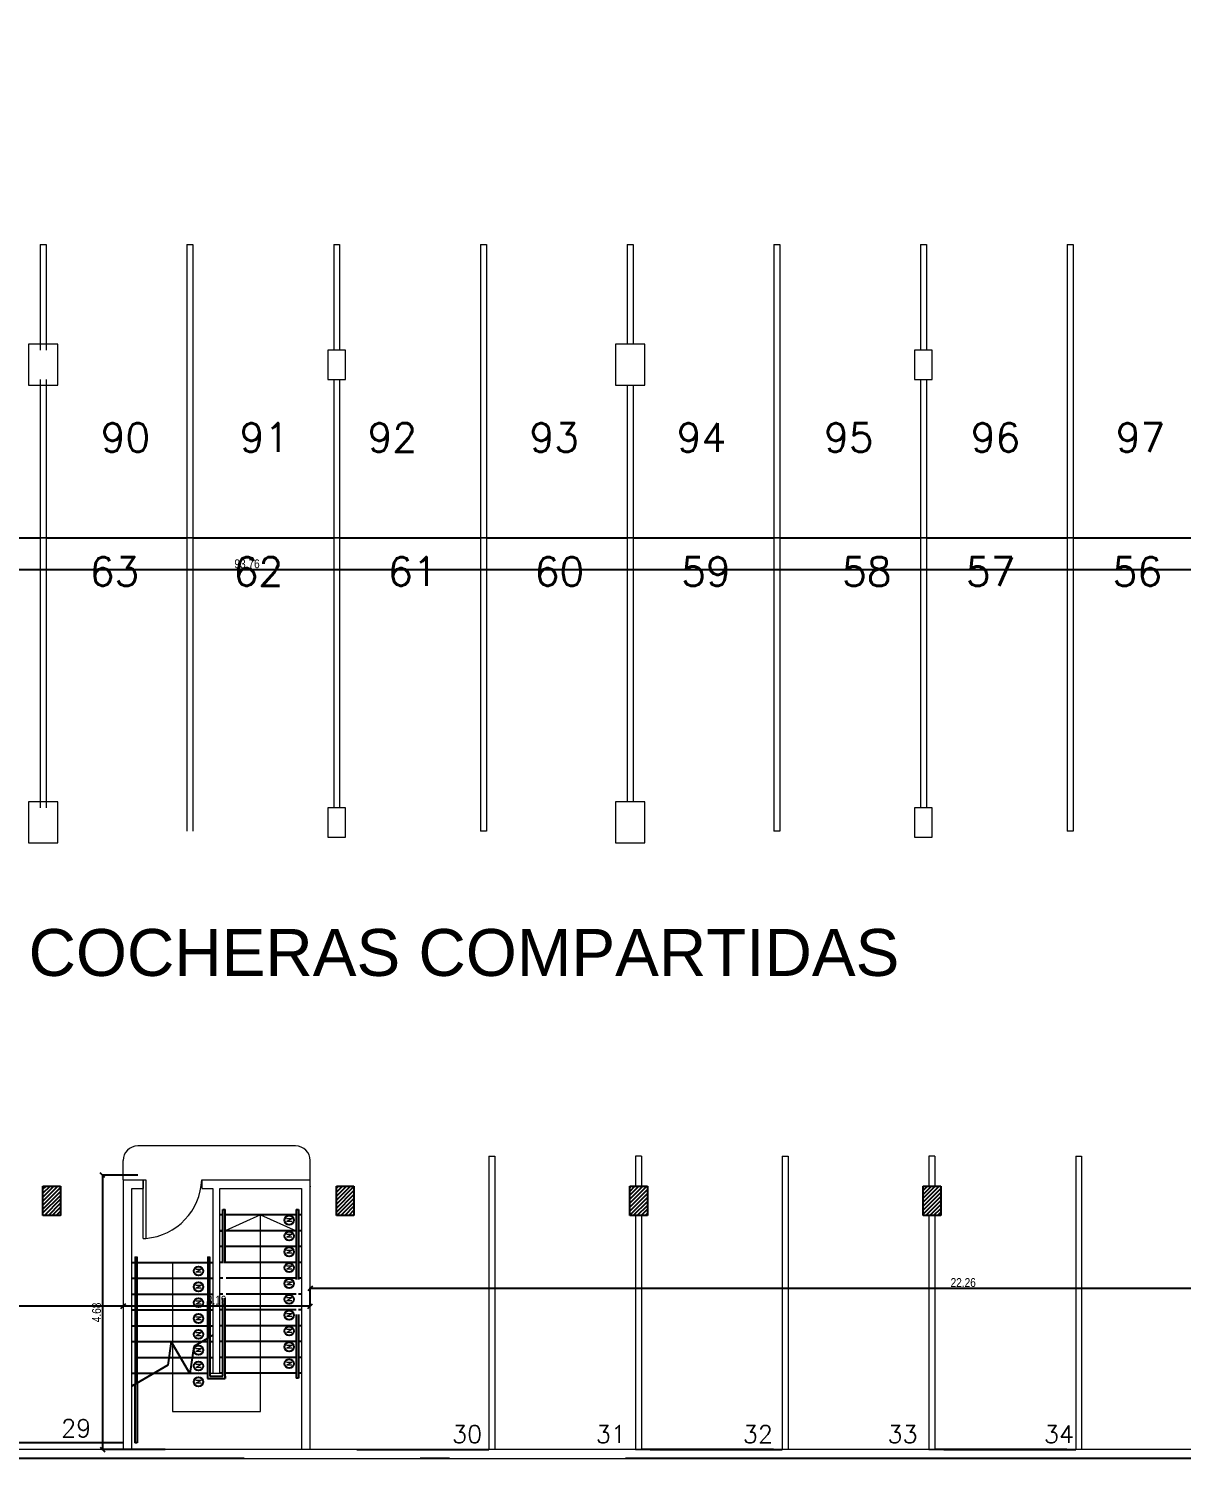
# Model space of a CAD drawing. Header units: millimetres. Extents: x 40 to 151, y 57 to 134.
# Drawn here: x 89.97 to 109.61, y 57 to 81.37 of the extents above; entities that cross this region are included whole.
import ezdxf
from ezdxf.enums import TextEntityAlignment as Align

# ---------------------------------------------------------------- set-up
doc = ezdxf.new("R2010")
doc.units = ezdxf.units.MM
for name, pattern in [('ACAD_ISO10W100', [18.5, 12, -3, 0.5, -3]), ('Center', [30, 12, -6, 6, -6]), ('Hidden', [7.14375, 4.7625, -2.38125]), ('Overhead', [3.96875, 2.38125, -1.5875])]:
    doc.linetypes.add(name, pattern=pattern)
for name, color, linetype, lineweight in [('A-----NPP', 7, 'Continuous', 9), ('A-----TEP', 7, 'Continuous', 9), ('A-DOORSYM', 7, 'Continuous', 9), ('A-FLORHRM', 7, 'Continuous', 9), ('A-FLOROTM', 7, 'Continuous', 9), ('A-FLORSTM', 7, 'Continuous', 9), ('A-WALL', 7, 'Continuous', 9), ('ARQ-MUROS', 7, 'Continuous', 9), ('C-PKNGCTM', 7, 'Continuous', 9), ('DIMENSION', 1, 'Continuous', 25), ('TAB-SUB', 7, 'Continuous', 9)]:
    doc.layers.add(name, color=color, linetype=linetype, lineweight=lineweight)
for name, color, linetype in [('ARQ-H°A°', 7, 'Continuous'), ('C', 7, 'Continuous'), ('estructura', 7, 'Continuous'), ('Lineas Escaleras', 7, 'Continuous'), ('Lineas Muros mampostería', 7, 'Continuous'), ('Lineas Proyecciones', 7, 'Hidden'), ('Sectores', 3, 'Continuous')]:
    doc.layers.add(name, color=color, linetype=linetype)
doc.styles.add('ARIALNARROW', font='ARIALN.TTF')
doc.styles.add('COTAS', font='simplex.shx', dxfattribs={"width": 0.8})
doc.styles.add('MtXpl_Arial_Unicode_', font='ARIALUNI.ttf')
doc.styles.get("Standard").update_dxf_attribs({"font": 'txt.shx'})
doc.dimstyles.new('C', dxfattribs={"dimscale": 1.5, "dimtxt": 0.15, "dimasz": 0.08, "dimexe": 0.01, "dimexo": 0, "dimgap": 0.025, "dimtad": 1, "dimzin": 0, "dimdsep": 46, "dimtxsty": 'ARIALNARROW', "dimblk": 'OBLIQUE', "dimcen": 0, "dimclrd": 256, "dimclre": 256, "dimclrt": 256, "dimadec": 0, "dimazin": 0, "dimtfac": 1.666667, "dimtofl": 0, "dimtmove": 0, "dimatfit": 0, "dimldrblk": 'OBLIQUE', "dimfxl": 0.1, "dimtolj": 1, "dimtzin": 0, "dimarcsym": 0})

# ---------------------------------------------------------------- blocks, each defined once
blk = doc.blocks.new('_Oblique')
at = {"layer": 'estructura', "color": 0, "lineweight": -2}
blk.add_line((-0.5, -0.5), (0.5, 0.5), dxfattribs=at)
blk = doc.blocks.new('*D12')
at = {"layer": 'Defpoints', "color": 0}
for p in [(91.827801, 61.821739), (91.227801, 57.145026), (92.294161, 57.145026)]:
    blk.add_point(p, dxfattribs=at)
at = {"layer": 'DIMENSION', "lineweight": -2}
for p, q in [((91.827801, 61.821739), (91.217801, 61.821739)), ((91.227801, 61.821739), (91.227801, 57.145026)), ((92.294161, 57.145026), (91.217801, 57.145026))]:
    blk.add_line(p, q, dxfattribs=at)
at = {"layer": 'DIMENSION', "lineweight": -2, "xscale": 0.08, "yscale": 0.08, "zscale": 0.08}
for p, rotation in [((91.227801, 61.821739), 90), ((91.227801, 57.145026), 270)]:
    blk.add_blockref('_Oblique', p, dxfattribs=dict(at, rotation=rotation))
at = {"layer": 'DIMENSION', "insert": (91.126225, 59.483383), "char_height": 0.15, "attachment_point": 5, "rotation": 90, "style": 'ARIALNARROW'}
blk.add_mtext('\\A1;4.68', dxfattribs=at)
blk = doc.blocks.new('*D23')
at = {"layer": 'Defpoints', "color": 0}
for p in [(140.567797, 74.035162), (46.812789, 72.141201), (46.812789, 72.141201)]:
    blk.add_point(p, dxfattribs=at)
at = {"layer": 'DIMENSION', "lineweight": -2}
for p, q in [((140.567797, 74.035162), (140.567797, 72.131201)), ((46.812789, 72.141201), (46.812789, 72.131201)), ((140.567797, 72.141201), (46.812789, 72.141201))]:
    blk.add_line(p, q, dxfattribs=at)
at = {"layer": 'DIMENSION', "lineweight": -2, "xscale": 0.08, "yscale": 0.08, "zscale": 0.08, "rotation": 180}
blk.add_blockref('_Oblique', (46.812789, 72.141201), dxfattribs=at)
at = {"layer": 'DIMENSION', "lineweight": -2, "xscale": 0.08, "yscale": 0.08, "zscale": 0.08}
blk.add_blockref('_Oblique', (140.567797, 72.141201), dxfattribs=at)
at = {"layer": 'DIMENSION', "insert": (93.690293, 72.242777), "char_height": 0.15, "attachment_point": 5, "style": 'ARIALNARROW'}
blk.add_mtext('\\A1;93.76', dxfattribs=at)
blk = doc.blocks.new('*D30')
at = {"layer": 'Defpoints', "color": 0}
for p in [(94.7678, 59.890258), (94.7678, 59.590258), (117.022801, 59.370532)]:
    blk.add_point(p, dxfattribs=at)
at = {"layer": 'DIMENSION', "lineweight": -2}
for p, q in [((94.7678, 59.590258), (94.7678, 59.900258)), ((117.022801, 59.890258), (94.7678, 59.890258)), ((117.022801, 59.370532), (117.022801, 59.900258))]:
    blk.add_line(p, q, dxfattribs=at)
at = {"layer": 'DIMENSION', "lineweight": -2, "xscale": 0.08, "yscale": 0.08, "zscale": 0.08, "rotation": 180}
blk.add_blockref('_Oblique', (94.7678, 59.890258), dxfattribs=at)
at = {"layer": 'DIMENSION', "lineweight": -2, "xscale": 0.08, "yscale": 0.08, "zscale": 0.08}
blk.add_blockref('_Oblique', (117.022801, 59.890258), dxfattribs=at)
at = {"layer": 'DIMENSION', "insert": (105.8953, 59.991834), "char_height": 0.15, "attachment_point": 5, "style": 'ARIALNARROW'}
blk.add_mtext('\\A1;22.26', dxfattribs=at)
blk = doc.blocks.new('*D31')
at = {"layer": 'Defpoints', "color": 0}
for p in [(91.577801, 59.590258), (91.577801, 59.590258), (94.7678, 59.590258)]:
    blk.add_point(p, dxfattribs=at)
at = {"layer": 'DIMENSION', "lineweight": -2}
for p, q in [((91.577801, 59.590258), (91.577801, 59.600258)), ((94.7678, 59.590258), (91.577801, 59.590258)), ((94.7678, 59.590258), (94.7678, 59.600258))]:
    blk.add_line(p, q, dxfattribs=at)
at = {"layer": 'DIMENSION', "lineweight": -2, "xscale": 0.08, "yscale": 0.08, "zscale": 0.08, "rotation": 180}
blk.add_blockref('_Oblique', (91.577801, 59.590258), dxfattribs=at)
at = {"layer": 'DIMENSION', "lineweight": -2, "xscale": 0.08, "yscale": 0.08, "zscale": 0.08}
blk.add_blockref('_Oblique', (94.7678, 59.590258), dxfattribs=at)
at = {"layer": 'DIMENSION', "insert": (93.1728, 59.691834), "char_height": 0.15, "attachment_point": 5, "style": 'ARIALNARROW'}
blk.add_mtext('\\A1;3.19', dxfattribs=at)
blk = doc.blocks.new('*D32')
at = {"layer": 'Defpoints', "color": 0}
for p in [(67.812, 59.590258), (67.812, 59.590258), (91.577801, 59.590258)]:
    blk.add_point(p, dxfattribs=at)
at = {"layer": 'DIMENSION', "lineweight": -2}
for p, q in [((67.812, 59.590258), (67.812, 59.600258)), ((91.577801, 59.590258), (67.812, 59.590258)), ((91.577801, 59.590258), (91.577801, 59.600258))]:
    blk.add_line(p, q, dxfattribs=at)
at = {"layer": 'DIMENSION', "lineweight": -2, "xscale": 0.08, "yscale": 0.08, "zscale": 0.08, "rotation": 180}
blk.add_blockref('_Oblique', (67.812, 59.590258), dxfattribs=at)
at = {"layer": 'DIMENSION', "lineweight": -2, "xscale": 0.08, "yscale": 0.08, "zscale": 0.08}
blk.add_blockref('_Oblique', (91.577801, 59.590258), dxfattribs=at)
at = {"layer": 'DIMENSION', "insert": (79.6949, 59.691834), "char_height": 0.15, "attachment_point": 5, "style": 'ARIALNARROW'}
blk.add_mtext('\\A1;23.77', dxfattribs=at)

msp = doc.modelspace()

# ---------------------------------------------------------------- linework, layer by layer
at = {"color": 252, "linetype": 'ACAD_ISO10W100'}
msp.add_line((149.142794, 56.995026), (46.612789, 56.995026), dxfattribs=at)
at = {"linetype": 'ACAD_ISO10W100'}
msp.add_lwpolyline([(76.817792, 128.225162), (97.902829, 128.225162), (97.902829, 128.99709), (96.36283, 128.99709), (96.36283, 133.41709), (99.552829, 133.41709), (99.552829, 128.23333), (101.117792, 128.225162), (118.869052, 128.225162), (118.867792, 128.64895), (118.867792, 134.297957), (124.008173, 134.297957), (124.008173, 133.297957), (131.423559, 133.297957), (131.423559, 131.597957), (125.603559, 131.597957), (125.603559, 128.225162), (143.706885, 128.225162), (143.706885, 120.516251), (149.142794, 120.516251), (149.142794, 56.995026), (46.612789, 56.995026)], dxfattribs=at)
at = {"color": 252}
for centre in [(94.407732, 61.056445), (94.407732, 60.786445), (94.407732, 60.516445), (92.863581, 60.189848), (94.407732, 60.246445), (92.863581, 59.919848), (94.407732, 59.976445), (92.863581, 59.649848), (94.407732, 59.706445), (94.407732, 59.436445), (92.863581, 59.379848), (94.407732, 59.166445), (92.863581, 59.109848), (92.863581, 58.839848), (94.407732, 58.896445), (92.863581, 58.569848), (94.407732, 58.609174), (92.863581, 58.299848)]:
    msp.add_circle(centre, 0.078104, dxfattribs=at)
at = {"layer": 'A-----NPP', "color": 252}
msp.add_line((57.717797, 72.685162), (130.268597, 72.685162), dxfattribs=at)
at = {"layer": 'A-DOORSYM', "color": 252}
for p, q in [((91.917937, 60.744838), (91.917801, 61.744838)), ((91.917801, 61.744838), (91.967801, 61.744838)), ((91.967801, 61.744838), (91.967937, 60.744838)), ((91.917937, 60.744838), (91.967937, 60.744838))]:
    msp.add_line(p, q, dxfattribs=at)
msp.add_arc((91.876999, 61.782338), 1.041478, 275.009269, 357.936532, dxfattribs=at)
at = {"layer": 'A-FLORHRM', "color": 252}
for p, q in [((91.777801, 60.429693), (91.817801, 60.429693)), ((91.777801, 60.429693), (91.777801, 58.257719)), ((91.817801, 60.429693), (91.817801, 58.281198)), ((93.017801, 60.429693), (93.017801, 59.041334)), ((93.017801, 60.429693), (93.057801, 60.429693)), ((93.057801, 60.429693), (93.057801, 59.064813)), ((93.017801, 59.041334), (93.057801, 59.064813))]:
    msp.add_line(p, q, dxfattribs=at)
at = {"layer": 'A-FLORHRM', "color": 252, "linetype": 'Overhead'}
for p, q in [((91.787801, 60.429693), (91.787801, 58.263589)), ((91.787801, 60.429693), (91.787801, 58.263589)), ((91.807801, 60.429693), (91.807801, 58.275328)), ((91.807801, 60.429693), (91.807801, 58.275328)), ((93.027801, 60.429693), (93.027801, 59.047203)), ((93.027801, 60.429693), (93.027801, 59.047203)), ((93.047801, 60.429693), (93.047801, 59.058943)), ((93.047801, 60.429693), (93.047801, 59.058943))]:
    msp.add_line(p, q, dxfattribs=at)
at = {"layer": 'A-FLOROTM', "color": 252}
for p, q in [((94.5178, 62.321739), (91.827801, 62.321739)), ((91.577801, 61.744838), (91.577801, 62.071739)), ((94.7678, 61.744838), (94.7678, 62.071739)), ((90.5128, 61.635162), (90.5128, 61.621739)), ((94.7678, 61.635162), (94.7678, 61.621739))]:
    msp.add_line(p, q, dxfattribs=at)
for centre, start, end in [((91.827801, 62.071739), 90, 180), ((94.5178, 62.071739), 0, 90)]:
    msp.add_arc(centre, 0.25, start, end, dxfattribs=at)
at = {"layer": 'A-FLORSTM', "color": 252}
for p, q in [((93.918035, 61.145026), (93.317801, 60.875026)), ((93.918035, 57.795026), (93.918035, 61.145026)), ((93.918035, 61.145026), (94.5278, 60.875026)), ((92.417801, 60.335026), (92.417801, 57.795026)), ((93.057801, 58.985026), (93.107801, 58.985026)), ((94.259524, 59.041623), (94.262316, 59.041623)), ((91.727801, 58.445026), (91.752801, 58.445026)), ((92.715373, 58.445026), (92.718165, 58.445026)), ((93.057801, 58.445026), (93.107801, 58.445026)), ((92.417801, 57.795026), (93.918035, 57.795026))]:
    msp.add_line(p, q, dxfattribs=at)
at = {"layer": 'A-WALL', "color": 252, "lineweight": 18}
msp.add_line((93.107801, 58.445026), (93.227801, 58.445026), dxfattribs=at)
at = {"layer": 'ARQ-H°A°', "color": 252, "linetype": 'Continuous'}
for p, q in [((90.2128, 61.582346), (90.265616, 61.635162)), ((90.2128, 61.514994), (90.332968, 61.635162)), ((90.2128, 61.447642), (90.40032, 61.635162)), ((90.2128, 61.38029), (90.467672, 61.635162)), ((90.2128, 61.312938), (90.5128, 61.612938)), ((90.2128, 61.245586), (90.5128, 61.545586)), ((90.2128, 61.178234), (90.5128, 61.478234)), ((95.2128, 61.598304), (95.249658, 61.635162)), ((95.2128, 61.530952), (95.31701, 61.635162)), ((95.2128, 61.4636), (95.384362, 61.635162)), ((95.2128, 61.396248), (95.451714, 61.635162)), ((95.2128, 61.328896), (95.5128, 61.628896)), ((95.2128, 61.261544), (95.5128, 61.561544)), ((95.2128, 61.194192), (95.5128, 61.494192)), ((95.221122, 61.135162), (95.5128, 61.42684)), ((100.2128, 61.614262), (100.2337, 61.635162)), ((100.2128, 61.54691), (100.301052, 61.635162)), ((100.2128, 61.479558), (100.368404, 61.635162)), ((100.2128, 61.412206), (100.435756, 61.635162)), ((100.2128, 61.344854), (100.503108, 61.635162)), ((100.2128, 61.277502), (100.5128, 61.577502)), ((100.2128, 61.21015), (100.5128, 61.51015)), ((100.2128, 61.142798), (100.5128, 61.442798)), ((105.2128, 61.63022), (105.217742, 61.635162)), ((105.2128, 61.562868), (105.285094, 61.635162)), ((105.2128, 61.495516), (105.352446, 61.635162)), ((105.2128, 61.428164), (105.419798, 61.635162)), ((105.2128, 61.360812), (105.48715, 61.635162)), ((105.2128, 61.29346), (105.5128, 61.59346)), ((105.2128, 61.226108), (105.5128, 61.526108)), ((105.2128, 61.158756), (105.5128, 61.458756)), ((90.237079, 61.135162), (90.5128, 61.410883)), ((90.304431, 61.135162), (90.5128, 61.343531)), ((90.371783, 61.135162), (90.5128, 61.276179)), ((90.439135, 61.135162), (90.5128, 61.208827)), ((95.288474, 61.135162), (95.5128, 61.359488)), ((95.355825, 61.135162), (95.5128, 61.292137)), ((95.423177, 61.135162), (95.5128, 61.224785)), ((100.272516, 61.135162), (100.5128, 61.375446)), ((100.339868, 61.135162), (100.5128, 61.308094)), ((100.40722, 61.135162), (100.5128, 61.240743)), ((100.474571, 61.135162), (100.5128, 61.173391)), ((105.256558, 61.135162), (105.5128, 61.391404)), ((105.32391, 61.135162), (105.5128, 61.324052)), ((105.391262, 61.135162), (105.5128, 61.2567)), ((105.458614, 61.135162), (105.5128, 61.189348)), ((90.506487, 61.135162), (90.5128, 61.141475)), ((95.490529, 61.135162), (95.5128, 61.157433))]:
    msp.add_line(p, q, dxfattribs=at)
at = {"layer": 'ARQ-MUROS', "color": 252}
for p, q in [((91.577801, 61.744838), (91.577801, 57.145026)), ((91.577801, 61.744838), (91.917801, 61.744838)), ((91.917801, 61.744838), (91.917801, 61.594838)), ((92.917801, 61.744838), (93.227801, 61.744838)), ((92.917801, 61.744838), (92.917801, 61.594838)), ((93.227801, 61.744838), (94.7678, 61.744838)), ((94.7678, 57.145026), (94.7678, 61.744838)), ((91.727801, 57.145026), (91.727801, 61.594838)), ((91.727801, 61.594838), (91.917801, 61.594838)), ((92.917801, 61.594838), (93.107801, 61.594838)), ((93.107801, 61.594838), (93.107801, 58.445026)), ((93.227801, 58.445026), (93.227801, 61.594838)), ((93.227801, 61.594838), (94.6178, 61.594838)), ((94.6178, 61.594838), (94.6178, 57.145026)), ((93.110978, 58.445026), (93.230978, 58.445026))]:
    msp.add_line(p, q, dxfattribs=at)
at = {"layer": 'C', "color": 252}
for p, q in [((90.2128, 61.135162), (90.2128, 61.635162)), ((90.2128, 61.635162), (90.5128, 61.635162)), ((90.5128, 61.635162), (90.5128, 61.135162)), ((95.2128, 61.135162), (95.2128, 61.635162)), ((95.2128, 61.635162), (95.5128, 61.635162)), ((95.5128, 61.635162), (95.5128, 61.135162)), ((100.2128, 61.135162), (100.2128, 61.635162)), ((100.2128, 61.635162), (100.5128, 61.635162)), ((100.5128, 61.635162), (100.5128, 61.135162)), ((105.2128, 61.135162), (105.2128, 61.635162)), ((105.2128, 61.635162), (105.5128, 61.635162)), ((105.5128, 61.635162), (105.5128, 61.135162)), ((90.5128, 61.135162), (90.2128, 61.135162)), ((95.5128, 61.135162), (95.2128, 61.135162)), ((100.5128, 61.135162), (100.2128, 61.135162)), ((105.5128, 61.135162), (105.2128, 61.135162))]:
    msp.add_line(p, q, dxfattribs=at)
at = {"layer": 'C-PKNGCTM', "color": 252}
for p, q in [((90.166997, 77.685162), (90.268597, 77.685162)), ((90.166997, 77.685162), (90.166997, 75.885162)), ((90.268597, 77.685162), (90.268597, 75.885162)), ((92.666997, 77.685162), (92.768597, 77.685162)), ((92.666997, 77.685162), (92.666997, 72.685162)), ((92.768597, 77.685162), (92.768597, 72.685162)), ((95.166997, 77.685162), (95.268597, 77.685162)), ((95.166997, 77.685162), (95.166997, 75.885162)), ((95.268597, 77.685162), (95.268597, 75.885162)), ((97.666997, 77.685162), (97.768597, 77.685162)), ((97.666997, 77.685162), (97.666997, 72.685162)), ((97.768597, 77.685162), (97.768597, 72.685162)), ((100.166997, 77.685162), (100.268597, 77.685162)), ((100.166997, 77.685162), (100.166997, 75.985162)), ((100.268597, 77.685162), (100.268597, 75.985162)), ((102.666997, 77.685162), (102.768597, 77.685162)), ((102.666997, 77.685162), (102.666997, 72.685162)), ((102.768597, 77.685162), (102.768597, 72.685162)), ((105.166997, 77.685162), (105.268597, 77.685162)), ((105.166997, 77.685162), (105.166997, 75.885162)), ((105.268597, 77.685162), (105.268597, 75.885162)), ((107.666997, 77.685162), (107.768597, 77.685162)), ((107.666997, 77.685162), (107.666997, 72.685162)), ((107.768597, 77.685162), (107.768597, 72.685162)), ((90.166997, 75.385162), (90.166997, 72.685162)), ((90.268597, 75.385162), (90.268597, 72.685162)), ((92.666997, 75.385162), (92.666997, 72.685162)), ((92.768597, 75.385162), (92.768597, 72.685162)), ((95.166997, 75.385162), (95.166997, 72.685162)), ((95.268597, 75.385162), (95.268597, 72.685162)), ((105.166997, 75.385162), (105.166997, 72.685162)), ((105.268597, 75.385162), (105.268597, 72.685162)), ((100.166997, 75.285162), (100.166997, 72.685162)), ((100.268597, 75.285162), (100.268597, 72.685162)), ((90.268597, 72.685162), (90.166997, 72.685162)), ((90.166997, 72.685162), (90.268597, 72.685162)), ((90.166997, 72.685162), (90.166997, 68.085162)), ((90.268597, 72.685162), (90.268597, 68.085162)), ((92.768597, 72.685162), (92.666997, 72.685162)), ((92.666997, 72.685162), (92.768597, 72.685162)), ((92.666997, 72.685162), (92.666997, 67.685162)), ((92.768597, 72.685162), (92.768597, 67.685162)), ((95.268597, 72.685162), (95.166997, 72.685162)), ((95.166997, 72.685162), (95.268597, 72.685162)), ((95.166997, 72.685162), (95.166997, 68.085162)), ((95.268597, 72.685162), (95.268597, 68.085162)), ((97.768597, 72.685162), (97.666997, 72.685162)), ((97.666997, 72.685162), (97.768597, 72.685162)), ((97.666997, 72.685162), (97.666997, 67.685162)), ((97.768597, 72.685162), (97.768597, 67.685162)), ((100.268597, 72.685162), (100.166997, 72.685162)), ((100.166997, 72.685162), (100.268597, 72.685162)), ((100.166997, 72.685162), (100.166997, 68.185162)), ((100.268597, 72.685162), (100.268597, 68.185162)), ((102.768597, 72.685162), (102.666997, 72.685162)), ((102.666997, 72.685162), (102.768597, 72.685162)), ((102.666997, 72.685162), (102.666997, 67.685162)), ((102.768597, 72.685162), (102.768597, 67.685162)), ((105.268597, 72.685162), (105.166997, 72.685162)), ((105.166997, 72.685162), (105.268597, 72.685162)), ((105.166997, 72.685162), (105.166997, 68.085162)), ((105.268597, 72.685162), (105.268597, 68.085162)), ((107.768597, 72.685162), (107.666997, 72.685162)), ((107.666997, 72.685162), (107.768597, 72.685162)), ((107.666997, 72.685162), (107.666997, 67.685162)), ((107.768597, 72.685162), (107.768597, 67.685162)), ((97.768597, 67.685162), (97.666997, 67.685162)), ((102.768597, 67.685162), (102.666997, 67.685162)), ((107.768597, 67.685162), (107.666997, 67.685162)), ((97.812, 62.145026), (97.9136, 62.145026)), ((97.812, 62.145026), (97.812, 57.145026)), ((97.9136, 62.145026), (97.9136, 57.145026)), ((100.4136, 62.145062), (100.312, 62.145062)), ((100.312, 62.145062), (100.312, 61.635162)), ((100.4136, 62.145062), (100.4136, 61.635162)), ((102.812, 62.145026), (102.9136, 62.145026)), ((102.812, 62.145026), (102.812, 57.145026)), ((102.9136, 62.145026), (102.9136, 57.145026)), ((105.4136, 62.145062), (105.312, 62.145062)), ((105.312, 62.145062), (105.312, 61.635162)), ((105.4136, 62.145062), (105.4136, 61.635162)), ((107.812, 62.145026), (107.9136, 62.145026)), ((107.812, 62.145026), (107.812, 57.145026)), ((107.9136, 62.145026), (107.9136, 57.145026)), ((100.312, 61.135162), (100.312, 57.145062)), ((100.4136, 61.135162), (100.4136, 57.145062)), ((105.312, 61.135162), (105.312, 57.145062)), ((105.4136, 61.135162), (105.4136, 57.145062)), ((97.9136, 57.145026), (97.812, 57.145026)), ((100.312, 57.145062), (100.4136, 57.145062)), ((102.9136, 57.145026), (102.812, 57.145026)), ((105.312, 57.145062), (105.4136, 57.145062)), ((107.9136, 57.145026), (107.812, 57.145026))]:
    msp.add_line(p, q, dxfattribs=at)
at = {"layer": 'C-PKNGCTM', "color": 252, "lineweight": 25}
for p, q in [((87.768597, 72.685162), (90.166997, 72.685162)), ((87.768597, 72.685162), (90.166997, 72.685162)), ((90.268597, 72.685162), (92.666997, 72.685162)), ((90.268597, 72.685162), (92.666997, 72.685162)), ((92.768597, 72.685162), (95.166997, 72.685162)), ((92.768597, 72.685162), (95.166997, 72.685162)), ((95.268597, 72.685162), (97.666997, 72.685162)), ((95.268597, 72.685162), (97.666997, 72.685162)), ((97.768597, 72.685162), (100.166997, 72.685162)), ((97.768597, 72.685162), (100.166997, 72.685162)), ((100.268597, 72.685162), (102.666997, 72.685162)), ((100.268597, 72.685162), (102.666997, 72.685162)), ((102.768597, 72.685162), (105.166997, 72.685162)), ((102.768597, 72.685162), (105.166997, 72.685162)), ((105.268597, 72.685162), (107.666997, 72.685162)), ((105.268597, 72.685162), (107.666997, 72.685162)), ((107.768597, 72.685162), (110.166997, 72.685162)), ((107.768597, 72.685162), (110.166997, 72.685162)), ((85.268597, 57.265162), (91.577801, 57.265162)), ((95.5628, 57.145026), (97.812, 57.145026)), ((100.5628, 57.145026), (102.812, 57.145026)), ((105.5628, 57.145026), (107.812, 57.145026))]:
    msp.add_line(p, q, dxfattribs=at)
at = {"layer": 'C-PKNGCTM', "color": 252, "linetype": 'Center', "lineweight": 25, "ltscale": 0.25}
for p, q in [((102.6628, 57.145062), (100.4136, 57.145062)), ((107.6628, 57.145062), (105.4136, 57.145062))]:
    msp.add_line(p, q, dxfattribs=at)
at = {"layer": 'Lineas Escaleras', "color": 252}
for p, q in [((91.727801, 60.335026), (91.777801, 60.335026)), ((91.817801, 60.335026), (93.017801, 60.335026)), ((93.057801, 60.335026), (93.107801, 60.335026)), ((91.727801, 60.065026), (91.777801, 60.065026)), ((91.817801, 60.065026), (93.017801, 60.065026)), ((93.057801, 60.065026), (93.107801, 60.065026)), ((91.727801, 59.795026), (91.777801, 59.795026)), ((91.817801, 59.795026), (93.017801, 59.795026)), ((93.057801, 59.795026), (93.107801, 59.795026)), ((91.727801, 59.525026), (91.777801, 59.525026)), ((91.817801, 59.525026), (93.017801, 59.525026)), ((93.057801, 59.525026), (93.107801, 59.525026)), ((91.727801, 59.255026), (91.777801, 59.255026)), ((91.817801, 59.255026), (93.017801, 59.255026)), ((93.057801, 59.255026), (93.107801, 59.255026)), ((91.727801, 58.985026), (91.777801, 58.985026)), ((91.817801, 58.985026), (92.921873, 58.985026)), ((92.396166, 58.988841), (92.337838, 58.586448)), ((92.717612, 58.441212), (92.396166, 58.988841)), ((93.017801, 59.041334), (92.784776, 58.904553)), ((93.110978, 59.096026), (93.057801, 59.064813)), ((92.784776, 58.904553), (92.717612, 58.441212)), ((92.337838, 58.586448), (91.727801, 58.22837)), ((91.817801, 58.715026), (92.356476, 58.715026)), ((92.556889, 58.715026), (92.757303, 58.715026)), ((91.727801, 58.445026), (91.777801, 58.445026)), ((91.817801, 58.445026), (92.096906, 58.445026))]:
    msp.add_line(p, q, dxfattribs=at)
at = {"layer": 'Lineas Muros mampostería', "color": 252, "lineweight": 18}
for p, q in [((90.467797, 75.985162), (89.967797, 75.985162)), ((89.967797, 75.985162), (89.967797, 75.285162)), ((90.467797, 75.285162), (90.467797, 75.985162)), ((95.367797, 75.885162), (95.067797, 75.885162)), ((95.067797, 75.885162), (95.067797, 75.385162)), ((95.367797, 75.385162), (95.367797, 75.885162)), ((100.467797, 75.985162), (99.967797, 75.985162)), ((99.967797, 75.985162), (99.967797, 75.285162)), ((100.467797, 75.285162), (100.467797, 75.985162)), ((105.367797, 75.885162), (105.067797, 75.885162)), ((105.067797, 75.885162), (105.067797, 75.385162)), ((105.367797, 75.385162), (105.367797, 75.885162)), ((95.067797, 75.385162), (95.367797, 75.385162)), ((105.067797, 75.385162), (105.367797, 75.385162)), ((89.967797, 75.285162), (90.467797, 75.285162)), ((99.967797, 75.285162), (100.467797, 75.285162)), ((90.467797, 68.185162), (89.967797, 68.185162)), ((89.967797, 68.185162), (89.967797, 67.485162)), ((90.467797, 67.485162), (90.467797, 68.185162)), ((95.367797, 68.085162), (95.067797, 68.085162)), ((95.067797, 68.085162), (95.067797, 67.585162)), ((95.367797, 67.585162), (95.367797, 68.085162)), ((100.467797, 68.185162), (99.967797, 68.185162)), ((99.967797, 68.185162), (99.967797, 67.485162)), ((100.467797, 67.485162), (100.467797, 68.185162)), ((105.367797, 68.085162), (105.067797, 68.085162)), ((105.067797, 68.085162), (105.067797, 67.585162)), ((105.367797, 67.585162), (105.367797, 68.085162)), ((95.067797, 67.585162), (95.367797, 67.585162)), ((105.067797, 67.585162), (105.367797, 67.585162)), ((89.967797, 67.485162), (90.467797, 67.485162)), ((99.967797, 67.485162), (100.467797, 67.485162)), ((89.942789, 56.995026), (149.142794, 56.995026))]:
    msp.add_line(p, q, dxfattribs=at)
at = {"layer": 'Lineas Proyecciones', "color": 252, "linetype": 'Hidden', "ltscale": 0.25}
for p, q in [((93.277801, 58.535026), (93.277801, 61.235026)), ((93.277801, 61.235026), (93.317801, 61.235026)), ((93.317801, 58.535026), (93.317801, 61.235026)), ((94.5278, 61.235026), (94.5278, 58.365026)), ((94.5278, 61.235026), (94.5678, 61.235026)), ((94.5678, 61.235026), (94.5678, 58.365026)), ((93.277801, 61.145026), (93.227801, 61.145026)), ((94.5278, 61.145026), (93.317801, 61.145026)), ((94.6178, 61.145026), (94.5678, 61.145026)), ((93.277801, 60.875026), (93.227801, 60.875026)), ((93.227801, 60.875026), (93.277801, 60.875026)), ((94.5278, 60.875026), (93.317801, 60.875026)), ((94.6178, 60.875026), (94.5678, 60.875026)), ((93.277801, 60.605026), (93.227801, 60.605026)), ((94.5278, 60.605026), (93.317801, 60.605026)), ((94.6178, 60.605026), (94.5678, 60.605026)), ((93.277801, 60.335026), (93.227801, 60.335026)), ((94.5278, 60.335026), (93.317801, 60.335026)), ((94.6178, 60.335026), (94.5678, 60.335026)), ((93.277801, 60.065026), (93.227801, 60.065026)), ((94.5278, 60.065026), (93.317801, 60.065026)), ((94.6178, 60.065026), (94.5678, 60.065026)), ((93.277801, 59.795026), (93.227801, 59.795026)), ((94.5278, 59.795026), (93.317801, 59.795026)), ((94.6178, 59.795026), (94.5678, 59.795026)), ((93.017801, 59.671334), (93.017801, 58.535026)), ((93.017801, 59.581334), (93.017801, 58.445026)), ((93.057801, 59.694813), (93.057801, 58.535026)), ((93.057801, 59.604813), (93.057801, 58.445026)), ((93.277801, 59.525026), (93.227801, 59.525026)), ((94.5278, 59.525026), (93.317801, 59.525026)), ((94.6178, 59.525026), (94.5678, 59.525026)), ((93.277801, 59.255026), (93.227801, 59.255026)), ((94.5278, 59.255026), (93.317801, 59.255026)), ((94.6178, 59.255026), (94.5678, 59.255026)), ((93.277801, 58.985026), (93.227801, 58.985026)), ((94.523034, 58.985026), (93.313036, 58.985026)), ((94.6178, 58.985026), (94.5678, 58.985026)), ((92.356476, 58.715026), (92.556889, 58.715026)), ((92.356476, 58.715026), (92.556889, 58.715026)), ((92.662303, 58.715026), (93.017801, 58.715026)), ((92.662303, 58.715026), (93.027801, 58.715026)), ((93.017801, 58.535026), (93.017801, 58.445026)), ((93.057801, 58.715026), (93.107801, 58.715026)), ((93.057801, 58.535026), (93.057801, 58.485026)), ((93.277801, 58.715026), (93.227801, 58.715026)), ((93.277801, 58.395026), (93.277801, 58.535026)), ((94.523034, 58.715026), (93.313036, 58.715026)), ((93.317801, 58.355026), (93.317801, 58.535026)), ((94.6178, 58.715026), (94.5678, 58.715026)), ((91.777801, 58.257719), (91.777801, 57.261284)), ((91.817801, 58.281198), (91.817801, 57.261284)), ((92.096906, 58.445026), (92.715373, 58.445026)), ((92.096906, 58.445026), (92.715373, 58.445026)), ((93.017801, 58.445026), (93.017801, 58.355026)), ((93.017801, 58.355026), (93.317801, 58.355026)), ((93.057801, 58.445026), (93.057801, 58.395026)), ((93.057801, 58.395026), (93.277801, 58.395026)), ((93.277801, 58.445026), (93.227801, 58.445026)), ((94.523034, 58.445026), (93.313036, 58.445026)), ((93.317801, 58.395026), (93.317801, 58.355026)), ((93.317801, 58.385026), (93.317801, 58.365026)), ((93.317801, 58.385026), (93.317801, 58.365026)), ((94.5678, 58.365026), (94.5278, 58.365026)), ((94.5578, 58.365026), (94.5378, 58.365026)), ((94.5578, 58.365026), (94.5378, 58.365026)), ((94.6178, 58.445026), (94.5678, 58.445026)), ((91.817801, 57.261284), (91.777801, 57.261284)), ((91.807801, 57.261284), (91.787801, 57.261284)), ((91.807801, 57.261284), (91.787801, 57.261284))]:
    msp.add_line(p, q, dxfattribs=at)
at = {"layer": 'Lineas Proyecciones', "color": 252, "linetype": 'Hidden', "ltscale": 50}
for p, q in [((92.921873, 58.985026), (93.017801, 58.985026)), ((92.921873, 58.985026), (93.016873, 58.985026)), ((93.057801, 58.985026), (93.107801, 58.985026)), ((92.718165, 58.445026), (93.027801, 58.445026)), ((92.718165, 58.445026), (93.027801, 58.445026))]:
    msp.add_line(p, q, dxfattribs=at)
at = {"layer": 'TAB-SUB', "color": 252}
msp.add_line((148.942794, 57.145026), (80.417797, 57.145026), dxfattribs=at)

# ---------------------------------------------------------------- texts
at = {"color": 252, "style": 'COTAS', "width": 0.8}
for p in [(94.407732, 61.056445), (94.407732, 60.786445), (94.407732, 60.516445), (92.863581, 60.189848), (94.407732, 60.246445), (94.407732, 59.976445), (92.863581, 59.919848), (94.407732, 59.706445), (92.863581, 59.649848), (92.863581, 59.379848), (94.407732, 59.436445), (92.863581, 59.109848), (94.407732, 59.166445), (92.863581, 58.839848), (94.407732, 58.896445), (92.863581, 58.569848), (94.407732, 58.609174), (92.863581, 58.299848)]:
    msp.add_attdef('N', text='01', height=0.087181, rotation=270, dxfattribs=at).set_placement(p, align=Align.MIDDLE_CENTER)
at = {"layer": 'A-----TEP', "color": 252}
for s, height, p in [('90', 0.491766, (91.197893, 74.150351)), ('91', 0.491766, (93.564935, 74.150351)), ('92', 0.491766, (95.746563, 74.150351)), ('93', 0.491766, (98.50456, 74.150351)), ('94', 0.491766, (101.01376, 74.150351)), ('95', 0.491766, (103.52456, 74.150351)), ('96', 0.491766, (106.02456, 74.150351)), ('97', 0.491766, (108.49536, 74.150351)), ('63', 0.491766, (91.01012, 71.866633)), ('62', 0.491766, (93.462367, 71.866633)), ('61', 0.491766, (96.092875, 71.866633)), ('60', 0.491766, (98.59278, 71.866633)), ('59', 0.491766, (101.090191, 71.866633)), ('58', 0.491766, (103.830437, 71.866633)), ('57', 0.491766, (105.941331, 71.866633)), ('56', 0.491766, (108.441237, 71.866633)), ('29', 0.3, (90.520612, 57.358645)), ('30', 0.3, (97.183104, 57.25787)), ('31', 0.3, (99.634117, 57.25787)), ('32', 0.3, (102.139295, 57.25787)), ('33', 0.3, (104.603849, 57.25787)), ('34', 0.3, (107.271526, 57.25787))]:
    msp.add_text(s, height=height, dxfattribs=at).set_placement(p)
at = {"layer": 'Sectores', "style": 'MtXpl_Arial_Unicode_'}
msp.add_text('COCHERAS COMPARTIDAS', height=0.8, dxfattribs=at).set_placement((89.967797, 65.218302))

# ---------------------------------------------------------------- dimensions: what is measured, and where the dimension line sits
at = {"layer": 'DIMENSION'}
for base, p1, p2, picture, middle in [((46.812789, 72.141201), (140.567797, 74.035162), (46.812789, 72.141201), '*D23', (93.690293, 72.242777)), ((94.7678, 59.890258), (117.022801, 59.370532), (94.7678, 59.590258), '*D30', (105.8953, 59.991834)), ((67.812, 59.590258), (91.577801, 59.590258), (67.812, 59.590258), '*D32', (79.6949, 59.691834)), ((91.577801, 59.590258), (94.7678, 59.590258), (91.577801, 59.590258), '*D31', (93.1728, 59.691834))]:
    dim = msp.add_linear_dim(base=base, p1=p1, p2=p2, dimstyle='C', override={"dimscale": 1, "dimlfac": 1, "dimtxsty": 'ARIALNARROW', "dimtolj": 1}, dxfattribs=at)
    dim.commit()
    dim.dimension.update_dxf_attribs({"geometry": picture, "text_midpoint": middle})
dim = msp.add_linear_dim(base=(91.227801, 57.145026), p1=(91.827801, 61.821739), p2=(92.294161, 57.145026), angle=90, dimstyle='C', override={"dimscale": 1, "dimlfac": 1, "dimtxsty": 'ARIALNARROW', "dimtolj": 1}, dxfattribs=at)
dim.commit()
dim.dimension.update_dxf_attribs({"geometry": '*D12', "text_midpoint": (91.126225, 59.483383)})

doc.saveas('drawing.dxf')
